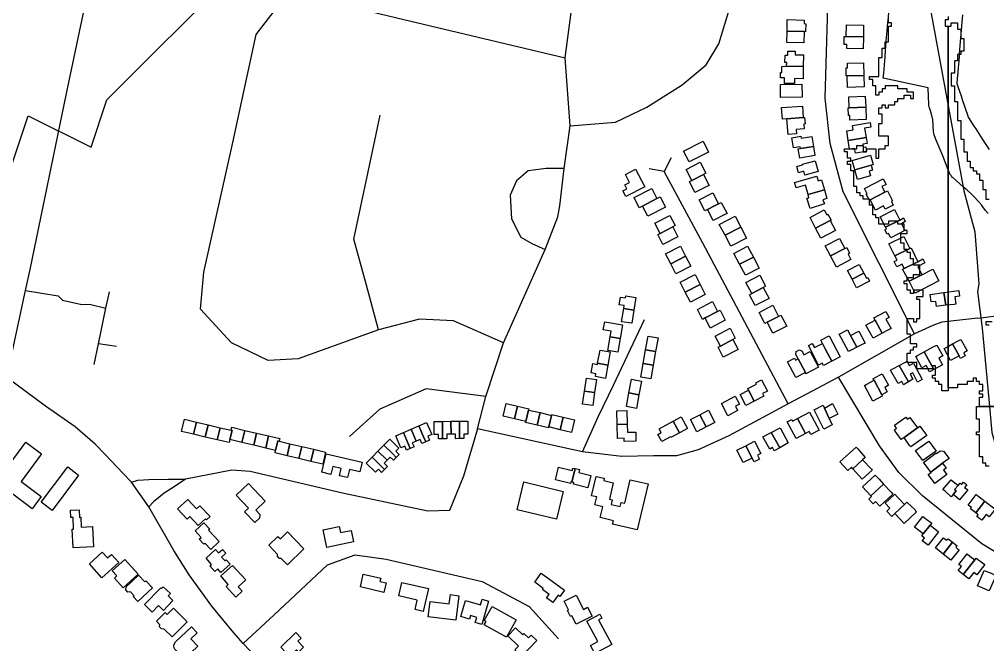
# Model space of a CAD drawing. Header units: metres. Extents: x 553506 to 563855, y 142925 to 150243.
# Drawn here: x 559409 to 560025, y 147849 to 148246 of the extents above; entities that cross this region are included whole.
import ezdxf

# ---------------------------------------------------------------- set-up
doc = ezdxf.new("R2010")
doc.units = ezdxf.units.M
for name, color, linetype in [('C-ANCIENT_WOODLAND', 94, 'Continuous'), ('C-BUILDINGS', 8, 'Continuous'), ('C-FLOOD_ZONE_3', 150, 'Continuous'), ('C-ROADS', 33, 'Continuous'), ('C-WATERWAYS', 5, 'Continuous'), ('E-132KV-UGC-ALT', 8, 'Continuous')]:
    doc.layers.add(name, color=color, linetype=linetype)

msp = doc.modelspace()

# ---------------------------------------------------------------- linework, layer by layer
at = {"layer": 'C-ANCIENT_WOODLAND'}
for points in [[(560025.353, 148122.7182), (560023.8029, 148124.6176), (560022.1045, 148127.0669), (560021.1068, 148128.3166), (560019.2022, 148130.366), (560016.2505, 148133.5651), (560014.552, 148135.3146), (560012.0043, 148137.6639), (560009.8028, 148139.5733), (560005.2021, 148143.6222), (560003.2068, 148145.5216), (560002.8522, 148145.7716), (560002.1019, 148146.5713), (560001.8051, 148146.9212), (560001.6072, 148147.2211), (560001.4011, 148147.3711), (560001.3022, 148147.571), (560001.1043, 148147.871), (560001.0053, 148148.0709), (560000.758, 148148.9706), (560000.0077, 148150.6702), (559996.553, 148159.4177), (559992.4057, 148169.5148), (559991.3586, 148172.214), (559991.0041, 148172.9138), (559990.8062, 148173.9735), (559990.7567, 148174.7733), (559990.1548, 148182.771), (559990.0559, 148183.2708), (559989.1572, 148186.7698), (559988.0029, 148190.5687), (559987.7555, 148191.5685), (559987.6071, 148192.3682), (559987.401, 148196.9669), (559987.2031, 148202.6653), (559958.6505, 148208.8235), (559959.005, 148211.9726), (559959.508, 148217.2211), (559959.8542, 148222.5196), (559960.2005, 148226.5185), (559960.8519, 148234.966), (559961.0086, 148236.6156), (559961.6517, 148244.3234), (559961.8083, 148245.3731), (559962.402, 148253.1208)], [(560009.1515, 148249.222), (560008.4012, 148242.164), (560008.4012, 148241.7141), (560007.8075, 148234.5162), (560007.2551, 148227.1183), (560006.7027, 148219.6204), (560006.4059, 148215.7215), (560006.0513, 148212.4725), (560005.705, 148208.5736), (560005.4577, 148205.4645), (560006.4059, 148203.0152), (560008.2033, 148197.6167), (560009.0031, 148195.2674), (560012.4083, 148184.9204), (560012.5567, 148184.4705), (560012.7051, 148184.0706), (560016.4071, 148178.3222), (560017.5037, 148176.5728), (560021.8076, 148169.9646), (560026.0044, 148163.5665)]]:
    msp.add_lwpolyline(points, dxfattribs=at)
at = {"layer": 'C-BUILDINGS'}
for points in [[(559908.3879, 148243.5549), (559909.4233, 148243.5315), (559909.2742, 148238.4404), (559908.491, 148238.4494), (559897.5338, 148238.7538), (559897.723, 148246.15), (559908.4496, 148245.8384), (559908.3879, 148243.5549)], [(559946.2034, 148242.5956), (559946.0702, 148235.2011), (559935.2426, 148235.387), (559935.3688, 148242.7812), (559946.2034, 148242.5956)], [(559908.2879, 148231.2754), (559897.3377, 148231.58), (559897.5338, 148238.7538), (559908.491, 148238.4494), (559908.2879, 148231.2754)], [(559946.0702, 148235.2011), (559945.9845, 148227.63), (559935.4728, 148227.7701), (559935.5003, 148230.253), (559933.857, 148230.2686), (559933.9226, 148235.3459), (559935.2426, 148235.387), (559946.0702, 148235.2011)], [(559896.2392, 148218.8131), (559896.3452, 148223.4909), (559898.0664, 148223.4444), (559898.1247, 148226.0617), (559902.665, 148225.9582), (559902.6086, 148223.7305), (559907.9531, 148223.6187), (559907.7859, 148216.1897), (559897.2711, 148216.43), (559897.3238, 148218.78), (559896.2392, 148218.8131)], [(559902.3394, 148208.5742), (559902.3023, 148205.5012), (559895.9454, 148205.5704), (559895.9917, 148209.0221), (559893.4181, 148209.0533), (559893.4637, 148212.5272), (559894.2613, 148212.5075), (559894.3105, 148216.3155), (559897.2711, 148216.43), (559907.7859, 148216.1897), (559907.7315, 148208.5084), (559902.3394, 148208.5742)], [(559935.0868, 148215.4706), (559936.0856, 148215.5017), (559936.0029, 148218.3818), (559946.2217, 148218.6667), (559946.4515, 148210.6157), (559935.8415, 148210.3186), (559935.2339, 148210.2997), (559935.0868, 148215.4706)], [(559946.671, 148203.3435), (559936.0544, 148203.0351), (559935.8415, 148210.3186), (559946.4515, 148210.6157), (559946.671, 148203.3435)], [(559907.0603, 148196.8344), (559893.3994, 148196.6316), (559893.2811, 148204.9198), (559906.9421, 148205.1225), (559907.0603, 148196.8344)], [(559936.7791, 148197.0475), (559947.2589, 148197.4852), (559947.5529, 148190.5158), (559937.0731, 148190.0782), (559936.7791, 148197.0475)], [(559894.576, 148182.8671), (559894.0761, 148190.1639), (559907.3305, 148191.0774), (559907.8373, 148183.7808), (559897.436, 148183.0674), (559894.576, 148182.8671)], [(559936.4644, 148190.0926), (559937.0731, 148190.0782), (559947.5529, 148190.5158), (559947.877, 148182.5791), (559937.5624, 148182.2245), (559937.4643, 148185.1486), (559936.6262, 148185.1225), (559936.4644, 148190.0926)], [(559908.6447, 148183.895), (559908.9827, 148179.7763), (559908.153, 148179.7059), (559908.4109, 148176.5865), (559903.3277, 148176.1611), (559903.5613, 148173.3747), (559898.2686, 148172.9428), (559897.436, 148183.0674), (559907.8373, 148183.7808), (559908.6447, 148183.895)], [(559939.6525, 148175.9455), (559939.1909, 148178.8694), (559950.3013, 148180.6067), (559950.7542, 148177.7382), (559946.8443, 148177.1267), (559947.7943, 148171.0904), (559936.4614, 148169.3128), (559935.5201, 148175.2937), (559939.6525, 148175.9455)], [(559901.7249, 148164.5471), (559900.6776, 148171.0144), (559906.3399, 148171.9253), (559906.547, 148170.6629), (559913.3498, 148171.7651), (559914.3626, 148165.5082), (559906.0012, 148164.1683), (559905.8289, 148165.2091), (559901.7249, 148164.5471)], [(559847.6986, 148161.8524), (559835.3318, 148155.5574), (559831.7886, 148162.4813), (559844.1624, 148168.7765), (559847.6986, 148161.8524)], [(559905.6147, 148157.9457), (559904.5837, 148163.8904), (559906.0012, 148164.1683), (559914.3626, 148165.5082), (559915.3151, 148159.6167), (559905.6147, 148157.9457)], [(559937.3364, 148163.6638), (559936.4614, 148169.3128), (559947.7943, 148171.0904), (559948.4313, 148167.2481), (559945.7595, 148166.8422), (559946.0495, 148164.9368), (559947.664, 148165.1763), (559948.1206, 148162.1854), (559940.9815, 148161.1061), (559940.5234, 148164.1414), (559937.3364, 148163.6638)], [(559938.8634, 148156.6104), (559950.6511, 148159.9492), (559952.3697, 148153.9258), (559951.0671, 148153.5513), (559940.5824, 148150.5758), (559938.8634, 148156.6104)], [(559845.8525, 148148.3944), (559844.374, 148147.6027), (559837.0379, 148143.8684), (559833.4241, 148150.8123), (559842.224, 148155.3601), (559845.8525, 148148.3944)], [(559907.3255, 148154.1925), (559915.4444, 148156.3597), (559917.2955, 148149.45), (559908.8713, 148147.2065), (559908.2228, 148149.6238), (559904.7908, 148148.7044), (559903.715, 148152.7222), (559907.4521, 148153.7179), (559907.3255, 148154.1925)], [(559951.9494, 148150.3622), (559949.8215, 148149.7728), (559950.6728, 148146.6829), (559942.3062, 148144.3856), (559940.5824, 148150.5758), (559951.0671, 148153.5513), (559951.9494, 148150.3622)], [(559801.1902, 148150.989), (559807.0613, 148139.7969), (559795.0775, 148133.5473), (559793.1377, 148137.2489), (559795.6279, 148138.5507), (559794.3718, 148140.9491), (559797.454, 148142.5475), (559794.7785, 148147.6508), (559801.1902, 148150.989)], [(559844.374, 148147.6027), (559847.9326, 148140.6348), (559846.4322, 148139.8758), (559839, 148136.0828), (559835.4344, 148143.0505), (559837.0379, 148143.8684), (559844.374, 148147.6027)], [(559903.3408, 148139.1431), (559902.3835, 148142.4968), (559916.465, 148146.4858), (559917.266, 148143.6614), (559919.4697, 148144.2866), (559921.2909, 148137.8879), (559910.9723, 148134.9622), (559909.3005, 148140.8312), (559903.3408, 148139.1431)], [(559947.9428, 148135.1229), (559948.4932, 148135.4072), (559946.8273, 148138.6164), (559958.7719, 148144.776), (559960.5645, 148141.3147), (559957.7918, 148139.8817), (559959.6291, 148136.3328), (559950.4436, 148131.5947), (559949.9138, 148131.3222), (559947.9428, 148135.1229)], [(559814.791, 148132.2353), (559805.6666, 148127.555), (559803.5333, 148126.4647), (559800.2369, 148132.8731), (559811.4946, 148138.6437), (559814.791, 148132.2353)], [(559854.0206, 148128.9931), (559851.764, 148127.821), (559846.9208, 148125.2996), (559845.2356, 148124.4124), (559841.5713, 148131.4104), (559850.3562, 148135.9911), (559854.0206, 148128.9931)], [(559920.3683, 148131.593), (559921.257, 148128.8715), (559912.2805, 148125.9542), (559910.1552, 148132.4659), (559911.3803, 148132.8602), (559910.9723, 148134.9622), (559921.2909, 148137.8879), (559922.9223, 148132.4182), (559920.3683, 148131.593)], [(559961.4214, 148137.1454), (559964.6088, 148130.8784), (559963.8656, 148130.499), (559965.0945, 148128.0776), (559959.9325, 148125.4682), (559958.8603, 148127.5718), (559953.7947, 148125.0099), (559950.4436, 148131.5947), (559959.6291, 148136.3328), (559961.4214, 148137.1454)], [(559816.932, 148133.3036), (559820.2211, 148126.9061), (559808.9633, 148121.1354), (559805.6666, 148127.555), (559814.791, 148132.2353), (559816.932, 148133.3036)], [(559854.0206, 148128.9931), (559855.7128, 148129.8805), (559859.3698, 148122.8934), (559857.9456, 148122.159), (559850.5779, 148118.3125), (559846.9208, 148125.2996), (559851.764, 148127.821), (559854.0206, 148128.9931)], [(559912.1547, 148120.3408), (559921.2291, 148125.0531), (559922.813, 148122.0083), (559923.5147, 148122.3751), (559925.4993, 148118.586), (559925.0659, 148118.361), (559915.7232, 148113.5068), (559912.1547, 148120.3408)], [(559965.8069, 148125.4063), (559969.2749, 148118.6583), (559960.1981, 148114.0237), (559956.7301, 148120.7718), (559965.8069, 148125.4063)], [(559826.3341, 148115.1316), (559824.8291, 148114.2945), (559816.8408, 148110.1727), (559813.5025, 148116.5798), (559822.9965, 148121.5165), (559826.3341, 148115.1316)], [(559868.192, 148114.1528), (559858.099, 148108.9191), (559854.4632, 148115.8958), (559864.4591, 148121.1041), (559868.192, 148114.1528)], [(559918.9472, 148107.1852), (559915.7232, 148113.5068), (559925.0659, 148118.361), (559928.352, 148112.0636), (559918.9472, 148107.1852)], [(559971.5141, 148119.9412), (559972.7399, 148117.6198), (559970.257, 148116.3071), (559972.4856, 148112.0914), (559963.5715, 148107.3952), (559962.1153, 148110.1546), (559961.2348, 148109.6931), (559959.8237, 148112.3537), (559960.7729, 148112.8507), (559960.1981, 148114.0237), (559969.2749, 148118.6583), (559971.5141, 148119.9412)], [(559824.8291, 148114.2945), (559828.1389, 148107.9087), (559818.6299, 148103.005), (559815.3201, 148109.3908), (559816.8408, 148110.1727), (559824.8291, 148114.2945)], [(559871.8278, 148107.1762), (559861.8319, 148101.9678), (559858.099, 148108.9191), (559868.192, 148114.1528), (559871.8278, 148107.1762)], [(559921.8471, 148102.2892), (559930.9009, 148106.9898), (559934.2615, 148100.55), (559925.2072, 148095.8606), (559921.8471, 148102.2892)], [(559971.7681, 148108.1958), (559975.5463, 148100.4669), (559966.0975, 148095.8764), (559962.3197, 148103.5942), (559971.7681, 148108.1958)], [(559833.0478, 148095.7406), (559823.5541, 148090.7928), (559820.2175, 148097.1444), (559829.7111, 148102.0922), (559833.0478, 148095.7406)], [(559876.2175, 148095.0698), (559867.3211, 148090.4745), (559863.6849, 148097.4622), (559872.4846, 148102.0212), (559876.2175, 148095.0698)], [(559936.3076, 148097.0299), (559938.1641, 148093.5372), (559928.8993, 148088.652), (559925.2072, 148095.8606), (559934.2615, 148100.55), (559935.4664, 148101.144), (559937.3599, 148097.5858), (559936.3076, 148097.0299)], [(559967.2649, 148088.9231), (559965.6744, 148092.1792), (559967.4996, 148093.0596), (559966.0975, 148095.8764), (559975.5463, 148100.4669), (559976.4474, 148100.9401), (559980.7638, 148092.0927), (559971.9898, 148087.8349), (559970.653, 148090.5757), (559967.2649, 148088.9231)], [(559836.2804, 148089.3636), (559826.7717, 148084.4487), (559823.5541, 148090.7928), (559833.0478, 148095.7406), (559836.2804, 148089.3636)], [(559879.8463, 148088.093), (559871.0537, 148083.5342), (559867.3211, 148090.4745), (559876.2175, 148095.0698), (559879.8463, 148088.093)], [(559980.7638, 148092.0927), (559983.9498, 148093.9505), (559985.2671, 148091.3871), (559980.6223, 148089.0053), (559983.2712, 148083.8678), (559975.1093, 148079.707), (559970.9651, 148087.291), (559971.9898, 148087.8349), (559980.7638, 148092.0927)], [(559943.4856, 148090.3528), (559946.3139, 148084.8425), (559938.8956, 148081.0499), (559936.067, 148086.5713), (559943.4856, 148090.3528)], [(559994.1544, 148079.8884), (559978.9872, 148072.1481), (559975.1093, 148079.707), (559983.2712, 148083.8678), (559990.2766, 148087.4473), (559994.1544, 148079.8884)], [(559842.3272, 148077.6984), (559832.765, 148072.7039), (559829.5471, 148079.0592), (559839.0408, 148084.0069), (559842.3272, 148077.6984)], [(559883.8769, 148076.5209), (559882.46, 148075.7756), (559875.0919, 148071.9401), (559871.4344, 148078.9383), (559880.2198, 148083.5079), (559883.8769, 148076.5209)], [(559938.8956, 148081.0499), (559946.3139, 148084.8425), (559948.0371, 148081.5906), (559948.8907, 148082.0179), (559950.0683, 148079.6727), (559941.6836, 148075.4827), (559938.8956, 148081.0499)], [(559845.5598, 148071.3213), (559836.0511, 148066.4064), (559832.765, 148072.7039), (559842.3272, 148077.6984), (559845.5598, 148071.3213)], [(559882.46, 148075.7756), (559886.1255, 148068.7442), (559877.3258, 148064.1852), (559873.6899, 148071.1619), (559875.0919, 148071.9401), (559882.46, 148075.7756)], [(560006.7581, 148073.8702), (560007.266, 148070.1352), (560004.2166, 148069.7286), (560004.8339, 148065.1734), (560003.7272, 148065.0165), (559998.4329, 148064.4064), (559997.3486, 148072.5086), (560006.7581, 148073.8702)], [(559800.0862, 148061.325), (559793.6927, 148062.3392), (559793.9915, 148064.1961), (559790.767, 148064.6968), (559791.5427, 148069.6515), (559794.7671, 148069.1508), (559794.9711, 148070.4594), (559801.3778, 148069.4678), (559800.0862, 148061.325)], [(559993.7337, 148063.7702), (559992.6609, 148063.6478), (559992.2235, 148066.9175), (559989.2156, 148066.5233), (559988.569, 148071.3447), (559997.3486, 148072.5086), (559998.4329, 148064.4064), (559993.7337, 148063.7702)], [(559798.7525, 148052.9583), (559792.3594, 148053.9614), (559793.6927, 148062.3392), (559800.0862, 148061.325), (559798.7525, 148052.9583)], [(559853.311, 148060.377), (559845.5151, 148056.3613), (559843.8019, 148055.4732), (559840.5843, 148061.8173), (559850.078, 148066.7651), (559853.311, 148060.377)], [(559855.0311, 148061.2653), (559858.2638, 148054.8882), (559848.7554, 148049.9622), (559845.5151, 148056.3613), (559853.311, 148060.377), (559855.0311, 148061.2653)], [(559892.1767, 148057.3908), (559884.869, 148053.6351), (559883.3623, 148052.8536), (559879.7261, 148059.8414), (559888.5258, 148064.4004), (559892.1767, 148057.3908)], [(559893.6768, 148058.161), (559897.3126, 148051.1844), (559888.5129, 148046.6254), (559884.869, 148053.6351), (559892.1767, 148057.3908), (559893.6768, 148058.161)], [(559953.8812, 148044.3424), (559952.2805, 148043.4356), (559947.7213, 148051.7746), (559953.5578, 148054.9504), (559958.1171, 148046.6113), (559953.8812, 148044.3424)], [(559962.0421, 148048.7592), (559958.1171, 148046.6113), (559953.5578, 148054.9504), (559952.6893, 148056.348), (559960.3679, 148060.5383), (559962.4434, 148056.7519), (559960.3949, 148055.6308), (559963.6484, 148049.7108), (559962.0421, 148048.7592)], [(559791.4054, 148043.2803), (559784.9802, 148044.416), (559785.6171, 148047.9863), (559780.6963, 148048.8571), (559781.6008, 148053.9383), (559792.9396, 148051.9426), (559791.4054, 148043.2803)], [(559864.6191, 148043.4218), (559863.1686, 148042.631), (559855.125, 148038.4851), (559851.8082, 148044.8706), (559861.3169, 148049.7856), (559864.6191, 148043.4218)], [(559937.9809, 148035.6667), (559936.6677, 148034.958), (559930.7863, 148046.0161), (559936.0682, 148048.8184), (559937.9325, 148045.3038), (559941.9566, 148037.7605), (559937.9809, 148035.6667)], [(559789.9005, 148034.5744), (559783.5325, 148035.6673), (559784.9802, 148044.416), (559791.4054, 148043.2803), (559789.9005, 148034.5744)], [(559813.9846, 148035.0344), (559807.6296, 148036.1611), (559809.1763, 148044.8684), (559815.545, 148043.7532), (559813.9846, 148035.0344)], [(559863.1686, 148042.631), (559866.4641, 148036.2559), (559856.955, 148031.3521), (559853.6525, 148037.727), (559855.125, 148038.4851), (559863.1686, 148042.631)], [(559924.3867, 148044.9821), (559931.2882, 148031.6964), (559925.9284, 148028.925), (559921.853, 148036.7672), (559919.0272, 148042.1997), (559924.3867, 148044.9821)], [(559947.1735, 148040.405), (559945.6395, 148039.6004), (559941.9566, 148037.7605), (559937.9325, 148045.3038), (559943.2517, 148048.0293), (559947.1735, 148040.405)], [(560008.1409, 148042.7271), (560012.1666, 148035.362), (560009.8775, 148034.1109), (560010.9079, 148032.2286), (560007.9175, 148030.5995), (560006.9757, 148032.3287), (560002.8541, 148039.8578), (560006.7589, 148041.9828), (560008.1409, 148042.7271)], [(559812.4858, 148026.362), (559806.1104, 148027.4658), (559807.6296, 148036.1611), (559813.9846, 148035.0344), (559812.4858, 148026.362)], [(559920.6384, 148026.1559), (559919.9173, 148027.5358), (559917.6397, 148026.363), (559911.1166, 148038.9483), (559913.5527, 148040.1928), (559914.9436, 148037.5092), (559920.0628, 148040.1506), (559921.853, 148036.7672), (559925.9284, 148028.925), (559920.6384, 148026.1559)], [(559992.7389, 148039.1531), (559996.5977, 148032.2058), (559994.0068, 148030.7672), (559996.2956, 148026.6425), (559990.8823, 148023.5689), (559984.7372, 148034.7857), (559990.505, 148037.926), (559992.7389, 148039.1531)], [(560001.5101, 148029.3648), (559997.4021, 148036.9054), (559998.7017, 148037.6026), (560002.8541, 148039.8578), (560006.9757, 148032.3287), (560001.5101, 148029.3648)], [(559783.526, 148026.4404), (559777.0662, 148027.5639), (559778.6652, 148035.9388), (559785.0276, 148034.8012), (559783.526, 148026.4404)], [(559903.0986, 148018.4866), (559897.7751, 148028.4714), (559902.2869, 148030.8601), (559902.9993, 148029.5355), (559904.5675, 148030.3635), (559909.1787, 148021.7032), (559903.0986, 148018.4866)], [(559904.5675, 148030.3635), (559903.1609, 148033.1022), (559903.4314, 148034.9693), (559905.3991, 148035.9877), (559907.0619, 148035.3495), (559908.2954, 148033.0061), (559912.196, 148035.0419), (559917.4728, 148024.9888), (559909.5821, 148020.8699), (559909.1787, 148021.7032), (559904.5675, 148030.3635)], [(559984.7372, 148034.7857), (559990.8823, 148023.5689), (559988.2286, 148022.1284), (559986.0125, 148026.1663), (559983.2623, 148024.6783), (559979.3407, 148031.8462), (559980.4751, 148032.4603), (559984.7372, 148034.7857)], [(559782.0428, 148017.9355), (559775.6535, 148019.0389), (559775.9795, 148020.9189), (559773.0344, 148021.4283), (559774.067, 148027.337), (559776.9416, 148026.8477), (559777.0662, 148027.5639), (559783.526, 148026.4404), (559782.0428, 148017.9355)], [(559810.96, 148017.6554), (559804.592, 148018.7484), (559806.1104, 148027.4658), (559812.4858, 148026.362), (559810.96, 148017.6554)], [(559971.5587, 148013.9183), (559970.433, 148015.9423), (559968.1446, 148014.669), (559963.4128, 148023.1584), (559964.7355, 148024.0121), (559968.9382, 148026.2243), (559974.8027, 148015.7111), (559971.5587, 148013.9183)], [(559978.0102, 148027.6533), (559983.5098, 148017.1844), (559980.5103, 148015.6218), (559977.4484, 148021.4475), (559975.8041, 148020.595), (559977.4691, 148017.4191), (559974.8027, 148015.7111), (559968.9382, 148026.2243), (559972.9495, 148028.297), (559973.9117, 148028.8279), (559975.2793, 148026.2215), (559978.0102, 148027.6533)], [(559775.1658, 148008.8732), (559768.7677, 148009.8094), (559770.0116, 148018.1399), (559776.4027, 148017.2035), (559775.1658, 148008.8732)], [(559957.9746, 148020.8855), (559962.1165, 148013.6019), (559959.6227, 148012.1887), (559961.1907, 148009.4327), (559957.9068, 148007.5719), (559952.9447, 148016.722), (559952.1969, 148017.6114), (559956.8405, 148020.2603), (559957.9746, 148020.8855)], [(559803.3542, 148007.5242), (559796.9977, 148008.6954), (559798.6021, 148017.3488), (559804.9586, 148016.1776), (559803.3542, 148007.5242)], [(559872.6261, 148011.4609), (559878.1162, 148014.3142), (559877.7225, 148015.0587), (559881.3961, 148016.9762), (559885.0913, 148009.8901), (559881.913, 148008.2329), (559882.7678, 148006.6012), (559876.7258, 148003.5082), (559873.1266, 148010.4303), (559872.6261, 148011.4609)], [(559958.1339, 148006.5662), (559952.152, 148003.3414), (559946.7156, 148013.356), (559947.8018, 148013.9463), (559952.9447, 148016.722), (559957.9068, 148007.5719), (559958.1339, 148006.5662)], [(559773.948, 148000.5991), (559767.5503, 148001.5242), (559768.7677, 148009.8094), (559775.1658, 148008.8732), (559773.948, 148000.5991)], [(559801.7369, 147998.837), (559795.3804, 148000.0082), (559796.9977, 148008.6954), (559803.3542, 148007.5242), (559801.7369, 147998.837)], [(559864.6933, 148000.1619), (559866.1191, 147997.4795), (559859.9014, 147994.1918), (559855.7866, 148001.9549), (559864.57, 148006.5912), (559867.266, 148001.5108), (559864.6933, 148000.1619)], [(559871.3796, 148000.7485), (559867.7737, 148007.6592), (559873.1266, 148010.4303), (559876.7258, 148003.5082), (559871.3796, 148000.7485)], [(559724.1914, 147992.2956), (559716.9449, 147993.9845), (559718.8342, 148002.0235), (559726.081, 148000.3234), (559724.1914, 147992.2956)], [(559733.1009, 147997.826), (559731.4074, 147990.4609), (559724.1914, 147992.2956), (559726.081, 148000.3234), (559733.2803, 147998.5773), (559733.1009, 147997.826)], [(559921.2856, 147999.0857), (559924.2738, 147992.4785), (559926.1714, 147988.3415), (559920.9823, 147985.698), (559914.7067, 147997.9681), (559920.4256, 148000.8842), (559921.2856, 147999.0857)], [(559929.8652, 147995.2236), (559924.2738, 147992.4785), (559921.2856, 147999.0857), (559926.3884, 148002.0271), (559929.8652, 147995.2236)], [(559738.6247, 147988.1366), (559731.2784, 147989.8893), (559731.4074, 147990.4609), (559733.1009, 147997.826), (559740.514, 147996.1756), (559738.6247, 147988.1366)], [(559745.9719, 147987.0296), (559745.8174, 147986.3792), (559738.6247, 147988.1366), (559740.514, 147996.1756), (559747.7307, 147994.3188), (559745.9719, 147987.0296)], [(559753.2683, 147985.3088), (559745.9719, 147987.0296), (559747.7307, 147994.3188), (559747.9108, 147995.0478), (559755.1576, 147993.3477), (559753.2683, 147985.3088)], [(559760.4677, 147983.5627), (559753.2683, 147985.3088), (559755.1576, 147993.3477), (559762.3573, 147991.5906), (559760.4677, 147983.5627)], [(559795.9551, 147988.7292), (559789.4798, 147988.55), (559789.2411, 147997.3464), (559795.7024, 147997.5251), (559795.9551, 147988.7292)], [(559829.1041, 147983.2163), (559825.0393, 147990.7249), (559830.2329, 147993.4465), (559834.2116, 147986.013), (559829.1041, 147983.2163)], [(559840.2102, 147983.9849), (559836.1115, 147991.6817), (559842.0058, 147994.8034), (559846.1045, 147987.1066), (559840.2102, 147983.9849)], [(559847.5428, 147997.7249), (559851.5731, 147989.9814), (559846.1045, 147987.1066), (559842.0058, 147994.8034), (559847.5428, 147997.7249)], [(559917.8793, 147984.9892), (559912.6668, 147982.2002), (559911.6127, 147984.1708), (559909.3536, 147982.8539), (559904.1123, 147992.4406), (559911.726, 147996.473), (559917.8793, 147984.9892)], [(559974.0684, 147991.9257), (559975.6483, 147993.0545), (559980.5356, 147986.5288), (559972.0215, 147980.4314), (559970.0107, 147978.9998), (559966.253, 147984.2697), (559965.6693, 147985.0529), (559967.2285, 147986.1699), (559965.8105, 147988.1514), (559973.0599, 147993.33), (559974.0684, 147991.9257)], [(559520.0834, 147982.4125), (559512.4696, 147984.224), (559514.2935, 147991.9046), (559521.9069, 147990.1043), (559520.0834, 147982.4125)], [(559527.6189, 147980.6432), (559520.0834, 147982.4125), (559521.9069, 147990.1043), (559529.4424, 147988.335), (559527.6189, 147980.6432)], [(559535.2323, 147978.8429), (559527.6189, 147980.6432), (559529.4424, 147988.335), (559537.0557, 147986.5347), (559535.2323, 147978.8429)], [(559550.8746, 147977.1696), (559543.2822, 147978.9705), (559544.7159, 147984.8026), (559544.0399, 147984.9597), (559544.5602, 147986.8902), (559552.698, 147984.8614), (559550.8746, 147977.1696)], [(559664.2533, 147979.1127), (559661.7218, 147978.01), (559658.487, 147985.5891), (559663.4197, 147987.7125), (559666.398, 147980.7375), (559667.7778, 147977.5082), (559665.3766, 147976.4875), (559664.2533, 147979.1127)], [(559663.4197, 147987.7125), (559668.3454, 147989.8356), (559671.5799, 147982.2676), (559669.0959, 147981.211), (559670.2196, 147978.5747), (559667.7778, 147977.5082), (559666.398, 147980.7375), (559663.4197, 147987.7125)], [(559675.9067, 147982.2908), (559673.2017, 147982.2735), (559673.1348, 147990.4965), (559678.4534, 147990.5505), (559678.54, 147979.4455), (559675.9327, 147979.4312), (559675.9067, 147982.2908)], [(559683.8202, 147990.6284), (559683.8874, 147982.3943), (559681.1827, 147982.3658), (559681.2087, 147979.5062), (559678.54, 147979.4455), (559678.4534, 147990.5505), (559683.8202, 147990.6284)], [(559686.6477, 147982.4356), (559683.8874, 147982.3943), (559683.8202, 147990.6284), (559689.1943, 147990.6953), (559689.2552, 147983.1177), (559689.2806, 147979.6014), (559686.6737, 147979.576), (559686.6477, 147982.4356)], [(559689.1943, 147990.6953), (559694.5611, 147990.7731), (559694.6284, 147982.539), (559691.9234, 147982.5217), (559691.9497, 147979.651), (559689.2806, 147979.6014), (559689.2552, 147983.1177), (559689.1943, 147990.6953)], [(559796.0926, 147983.636), (559801.2893, 147983.7865), (559801.4497, 147977.9594), (559794.0594, 147977.7517), (559794.0021, 147979.8201), (559789.7269, 147979.7094), (559789.4798, 147988.55), (559795.9551, 147988.7292), (559796.0926, 147983.636)], [(559823.6446, 147980.275), (559823.3923, 147980.7458), (559817.864, 147977.769), (559815.4089, 147982.3004), (559817.4857, 147983.4112), (559816.1283, 147985.9177), (559825.0393, 147990.7249), (559829.1041, 147983.2163), (559823.6446, 147980.275)], [(559903.4139, 147979.6194), (559897.6093, 147990.2347), (559900.5103, 147991.8165), (559901.074, 147990.7767), (559904.1123, 147992.4406), (559909.3536, 147982.8539), (559903.4139, 147979.6194)], [(559982.0809, 147987.6454), (559986.3709, 147981.6686), (559976.1603, 147974.3721), (559975.4924, 147975.1638), (559972.0215, 147980.4314), (559980.5356, 147986.5288), (559982.0809, 147987.6454)], [(559544.7159, 147984.8026), (559543.2822, 147978.9705), (559542.8034, 147977.0524), (559535.2323, 147978.8429), (559537.0557, 147986.5347), (559544.0399, 147984.9597), (559544.7159, 147984.8026)], [(559558.4101, 147975.4003), (559550.8746, 147977.1696), (559552.698, 147984.8614), (559560.2336, 147983.0921), (559558.4101, 147975.4003)], [(559566.0236, 147973.6001), (559558.4101, 147975.4003), (559560.2336, 147983.0921), (559567.847, 147981.2919), (559566.0236, 147973.6001)], [(559574.6046, 147978.007), (559573.7666, 147978.2036), (559572.3013, 147972.0366), (559566.0236, 147973.6001), (559567.847, 147981.2919), (559574.9523, 147979.6428), (559574.6046, 147978.007)], [(559654.3953, 147974.8551), (559651.9043, 147973.7982), (559648.6695, 147981.3773), (559653.5616, 147983.4549), (559657.9198, 147973.2506), (559655.5186, 147972.2299), (559654.3953, 147974.8551)], [(559658.487, 147985.5891), (559661.7218, 147978.01), (559659.2309, 147976.9531), (559660.3615, 147974.3171), (559657.9198, 147973.2506), (559653.5616, 147983.4549), (559658.487, 147985.5891)], [(559889.3825, 147971.7588), (559888.1909, 147973.8809), (559886.507, 147972.9492), (559882.1837, 147980.6724), (559887.3722, 147983.5608), (559892.8871, 147973.7155), (559889.3825, 147971.7588)], [(559887.3722, 147983.5608), (559893.0795, 147986.3985), (559898.1766, 147976.952), (559892.8871, 147973.7155), (559887.3722, 147983.5608)], [(559372.7972, 147980.4888), (559400.5799, 147959.7701), (559413.4659, 147977.299), (559423.395, 147970.0389), (559410.435, 147952.4186), (559423.3103, 147942.8124), (559417.4968, 147935.0525), (559399.8119, 147948.2491), (559374.4888, 147914.4852), (559364.9057, 147921.6338), (559390.2288, 147955.3976), (559366.9833, 147972.7401), (559372.7972, 147980.4888)], [(559581.38, 147976.4034), (559579.5566, 147968.7116), (559571.9432, 147970.5118), (559572.3013, 147972.0366), (559573.7666, 147978.2036), (559574.6046, 147978.007), (559581.38, 147976.4034)], [(559587.0922, 147966.9423), (559579.5566, 147968.7116), (559581.38, 147976.4034), (559588.9156, 147974.6341), (559587.0922, 147966.9423)], [(559594.7056, 147965.1421), (559587.0922, 147966.9423), (559588.9156, 147974.6341), (559596.5293, 147972.8228), (559594.7056, 147965.1421)], [(559645.1816, 147967.8573), (559643.2579, 147965.872), (559637.3736, 147971.6436), (559641.1272, 147975.4888), (559646.543, 147970.1701), (559649.0527, 147967.6994), (559647.2225, 147965.8506), (559645.1816, 147967.8573)], [(559641.1272, 147975.4888), (559644.8742, 147979.3227), (559650.7514, 147973.5509), (559648.8539, 147971.6221), (559650.9017, 147969.6156), (559649.0527, 147967.6994), (559646.543, 147970.1701), (559641.1272, 147975.4888)], [(559869.645, 147964.3885), (559865.6451, 147972.2776), (559871.2617, 147975.1125), (559875.2616, 147967.2234), (559869.645, 147964.3885)], [(559880.888, 147970.1922), (559878.7278, 147969.0676), (559880.0216, 147966.5813), (559876.6299, 147964.8174), (559875.2616, 147967.2234), (559871.2617, 147975.1125), (559876.8144, 147977.9788), (559880.888, 147970.1922)], [(559992.2908, 147971.6246), (559983.8992, 147965.6312), (559980.0797, 147970.8658), (559979.2807, 147972.0541), (559987.6719, 147978.0585), (559992.2908, 147971.6246)], [(559602.2768, 147963.3518), (559594.7056, 147965.1421), (559596.5293, 147972.8228), (559604.1002, 147971.0436), (559602.2768, 147963.3518)], [(559627.2503, 147964.6733), (559625.7668, 147958.4167), (559619.2872, 147959.9515), (559618.0695, 147954.8162), (559612.9141, 147956.0361), (559614.0275, 147960.7007), (559608.7313, 147961.9496), (559607.5192, 147956.859), (559601.7017, 147958.2364), (559604.5018, 147970.0432), (559627.2503, 147964.6733)], [(559637.3736, 147971.6436), (559643.2579, 147965.872), (559641.3603, 147963.9432), (559643.4081, 147961.9367), (559641.5591, 147960.0205), (559633.6336, 147967.81), (559637.3736, 147971.6436)], [(559942.5524, 147973.0582), (559947.3209, 147967.6529), (559945.6013, 147966.0745), (559939.3536, 147960.3817), (559938.4281, 147961.3657), (559936.1164, 147959.2681), (559931.0929, 147964.7768), (559941.4142, 147974.1358), (559942.5524, 147973.0582)], [(559984.3257, 147964.5093), (559992.4015, 147970.5373), (559992.6424, 147970.2109), (559994.9313, 147971.9183), (559997.0692, 147971.7401), (560000.5703, 147967.0744), (559996.4641, 147964.0081), (559988.9282, 147958.3753), (559985.5769, 147962.9455), (559984.3257, 147964.5093)], [(559637.688, 147960.1784), (559635.7905, 147958.2496), (559629.9059, 147964.0324), (559633.6336, 147967.81), (559641.5591, 147960.0205), (559639.7289, 147958.1717), (559637.688, 147960.1784)], [(559951.3018, 147960.1528), (559951.6303, 147959.4841), (559945.3753, 147953.8022), (559939.3536, 147960.3817), (559945.6013, 147966.0745), (559951.3018, 147960.1528)], [(559998.8076, 147960.82), (559997.1192, 147959.5877), (559999.1928, 147956.7585), (559991.5096, 147951.1433), (559990.6889, 147952.3532), (559987.3476, 147956.8235), (559989.1932, 147958.1721), (559988.9282, 147958.3753), (559996.4641, 147964.0081), (559998.8076, 147960.82)], [(559430.191, 147933.9885), (559423.2273, 147939.1815), (559440.078, 147961.6417), (559447.0413, 147956.4598), (559430.191, 147933.9885)], [(559760.0581, 147952.2303), (559759.7472, 147950.9852), (559750.2226, 147953.3156), (559752.2212, 147961.4358), (559760.9287, 147959.3026), (559761.3067, 147960.8614), (559762.8054, 147960.5519), (559760.7079, 147952.0167), (559760.0581, 147952.2303)], [(559770.8821, 147948.3598), (559761.7384, 147950.5796), (559762.0045, 147951.6898), (559760.7079, 147952.0167), (559762.8054, 147960.5519), (559765.4611, 147959.9111), (559765.0331, 147958.1615), (559772.8174, 147956.2667), (559770.8821, 147948.3598)], [(559945.5807, 147949.0005), (559953.5862, 147956.3952), (559956.192, 147953.7607), (559958.9029, 147950.6731), (559950.8975, 147943.2783), (559945.5807, 147949.0005)], [(559559.6907, 147934.1814), (559562.3432, 147931.3923), (559562.1409, 147929.1266), (559559.0577, 147926.2038), (559552.6252, 147932.9714), (559555.1586, 147935.3651), (559547.2589, 147943.6786), (559555.0424, 147951.0324), (559565.6811, 147939.8435), (559559.6907, 147934.1814)], [(559730.1203, 147952.0448), (559755.076, 147946.0762), (559750.8353, 147928.448), (559725.8799, 147934.4055), (559730.1203, 147952.0448)], [(559802.2965, 147921.5345), (559786.6272, 147925.1874), (559787.1457, 147927.3961), (559778.7301, 147929.3603), (559780.3473, 147936.2555), (559775.3258, 147937.4349), (559776.5234, 147942.5363), (559773.2839, 147943.2925), (559776.1735, 147955.5809), (559781.3144, 147954.3829), (559780.9808, 147952.9702), (559787.0726, 147951.5459), (559784.6029, 147941.0402), (559786.3213, 147940.6374), (559785.6426, 147937.7336), (559791.4173, 147936.3885), (559792.0467, 147939.0792), (559794.3214, 147938.549), (559797.8407, 147953.517), (559809.1858, 147950.876), (559802.2965, 147921.5345)], [(559963.7628, 147945.482), (559964.8716, 147944.2255), (559956.6366, 147936.5676), (559953.7728, 147939.6281), (559952.2781, 147938.2349), (559949.4938, 147941.2089), (559951.2879, 147942.8675), (559950.8975, 147943.2783), (559958.9029, 147950.6731), (559963.7628, 147945.482)], [(560003.2064, 147944.1731), (560001.9939, 147942.6995), (559998.0056, 147946.1703), (559996.6732, 147947.1972), (560002.0078, 147953.4738), (560006.3445, 147949.8136), (560004.1326, 147947.207), (560005.0945, 147946.4022), (560003.2064, 147944.1731)], [(560007.5312, 147951.2195), (560008.4432, 147950.4466), (560009.7514, 147951.9899), (560011.8334, 147950.2406), (560010.4783, 147948.629), (560012.4601, 147946.9545), (560007.2272, 147940.7812), (560005.5415, 147942.1534), (560003.2064, 147944.1731), (560005.0945, 147946.4022), (560004.1326, 147947.207), (560006.3445, 147949.8136), (560007.5312, 147951.2195)], [(559962.9646, 147935.4179), (559959.9422, 147938.6294), (559966.0834, 147944.3745), (559967.9913, 147942.1523), (559972.2947, 147937.7676), (559966.1221, 147931.9101), (559964.1764, 147930.18), (559960.9875, 147933.5755), (559962.9646, 147935.4179)], [(560014.1885, 147935.0102), (560014.7663, 147935.7628), (560012.7032, 147937.3569), (560017.9125, 147944.0636), (560023.3638, 147939.8594), (560017.5251, 147932.4875), (560015.1271, 147934.2826), (560014.1885, 147935.0102)], [(559524.2073, 147936.9746), (559530.6082, 147930.0948), (559528.3452, 147927.9989), (559527.7162, 147928.6694), (559523.0337, 147924.3391), (559517.7034, 147930.0613), (559515.991, 147928.4722), (559510.0173, 147934.8755), (559516.4458, 147940.8405), (559521.9785, 147934.902), (559524.2073, 147936.9746)], [(559978.9238, 147934.3568), (559979.6467, 147932.9213), (559972.0412, 147925.7059), (559966.1221, 147931.9101), (559972.2947, 147937.7676), (559973.7276, 147939.1255), (559978.9238, 147934.3568)], [(560026.0644, 147929.9265), (560024.2299, 147931.3608), (560021.358, 147927.7208), (560020.2044, 147928.6198), (560018.2694, 147930.14), (560019.1169, 147931.2126), (560017.5251, 147932.4875), (560023.3638, 147939.8594), (560029.884, 147934.7869), (560026.0644, 147929.9265)], [(559448.4488, 147929.5914), (559448.7612, 147923.3572), (559455.8393, 147923.7105), (559456.4839, 147910.8309), (559443.6256, 147910.198), (559443.0331, 147922.0775), (559443.8775, 147922.126), (559443.51, 147929.4603), (559442.03, 147929.3921), (559441.8019, 147934.0373), (559447.4489, 147934.3239), (559447.6878, 147929.5566), (559448.4488, 147929.5914)], [(559529.6753, 147921.4179), (559536.4878, 147914.1168), (559531.0791, 147909.085), (559527.3549, 147913.0651), (559526.6486, 147912.3977), (559523.6621, 147915.5882), (559524.9735, 147916.8087), (559521.1404, 147920.919), (559526.7329, 147926.1124), (559530.4501, 147922.132), (559529.6753, 147921.4179)], [(559978.5906, 147923.2832), (559983.9826, 147930.1848), (559985.6526, 147928.8679), (559989.5279, 147925.8833), (559988.4858, 147924.5486), (559984.1432, 147918.9708), (559978.5906, 147923.2832)], [(559579.7966, 147899.335), (559575.7819, 147903.4396), (559574.7936, 147903.2976), (559573.4475, 147904.7694), (559573.6043, 147906.0209), (559567.9796, 147911.7672), (559573.795, 147917.435), (559575.3838, 147915.8037), (559579.944, 147920.2416), (559590.3491, 147909.6019), (559579.7966, 147899.335)], [(559613.4937, 147919.8372), (559620.273, 147921.2611), (559621.8141, 147913.9632), (559604.8452, 147910.3974), (559602.4603, 147921.6758), (559612.6569, 147923.818), (559613.4937, 147919.8372)], [(559988.4858, 147924.5486), (559992.6415, 147921.3168), (559993.9089, 147920.3546), (559987.2749, 147911.8005), (559983.5715, 147914.6568), (559984.9157, 147916.3904), (559983.1605, 147917.7493), (559984.1432, 147918.9708), (559988.4858, 147924.5486)], [(559991.8696, 147910.1851), (559997.095, 147916.6029), (559998.0701, 147915.5982), (559999.1019, 147915.0182), (559999.8977, 147915.9556), (560002.8411, 147913.71), (559996.881, 147906.1897), (559991.8696, 147910.1851)], [(560006.968, 147908.9303), (560001.7479, 147902.3456), (559996.881, 147906.1897), (560002.8411, 147913.71), (560005.6937, 147911.4616), (560004.9538, 147910.5259), (560005.9481, 147909.5774), (560006.968, 147908.9303)], [(559461.8412, 147891.1748), (559453.8682, 147900.0538), (559462.0583, 147907.3756), (559465.324, 147903.7485), (559467.8682, 147906.0201), (559472.5823, 147900.7796), (559461.8412, 147891.1748)], [(559538.439, 147909.1467), (559540.5967, 147906.754), (559537.8967, 147904.3217), (559540.134, 147901.8424), (559540.9025, 147902.5341), (559543.3783, 147899.8062), (559537.5155, 147894.5377), (559535.5532, 147896.7139), (559533.7646, 147895.1002), (559530.5425, 147898.673), (559531.5832, 147899.6068), (559528.0501, 147903.515), (559534.1644, 147909.0139), (559536.0177, 147906.9679), (559538.439, 147909.1467)], [(559475.3815, 147884.7058), (559469.779, 147890.8648), (559471.3769, 147892.3168), (559468.4599, 147895.5207), (559476.3888, 147902.7008), (559484.9086, 147893.3268), (559475.3815, 147884.7058)], [(560006.3326, 147895.6658), (560008.4506, 147898.3696), (560006.7883, 147899.6645), (560011.9934, 147906.2821), (560013.7755, 147904.9575), (560016.8589, 147902.4825), (560009.5357, 147893.1612), (560006.3326, 147895.6658)], [(560017.7955, 147903.6136), (560021.8834, 147900.5355), (560023.2228, 147899.5087), (560018.1686, 147892.9849), (560016.2199, 147894.4935), (560013.0944, 147890.4673), (560009.5357, 147893.1612), (560016.8589, 147902.4825), (560017.7955, 147903.6136)], [(559548.5101, 147885.3966), (559551.0728, 147882.5713), (559546.9105, 147878.8247), (559540.7857, 147885.5907), (559542.2344, 147886.8934), (559537.3837, 147892.252), (559544.9055, 147899.0301), (559553.3253, 147889.731), (559548.5101, 147885.3966)], [(560030.2423, 147892.5486), (560029.3827, 147890.5184), (560026.0631, 147882.8466), (560018.6798, 147886.0001), (560022.9282, 147895.7265), (560027.2476, 147893.969), (560030.2423, 147892.5486)], [(559489.7718, 147889.1372), (559493.9861, 147884.6825), (559484.7481, 147875.9814), (559481.7487, 147879.1382), (559482.3803, 147879.7366), (559480.0745, 147882.1692), (559478.4198, 147881.873), (559477.0451, 147883.3662), (559477.1719, 147885.3624), (559485.0446, 147892.7746), (559489.0924, 147888.5039), (559489.7718, 147889.1372)], [(559638.6902, 147888.7998), (559642.648, 147887.8766), (559641.2149, 147881.7996), (559626.1931, 147885.3173), (559628.0892, 147893.3675), (559639.1529, 147890.7842), (559638.6902, 147888.7998)], [(559753.1225, 147879.1912), (559751.9849, 147880.0239), (559748.6446, 147875.4792), (559744.6741, 147878.383), (559746.1966, 147880.456), (559741.9402, 147883.5625), (559742.5369, 147884.3824), (559737.0713, 147888.375), (559741.21, 147894.0019), (559756.0331, 147883.1661), (559753.1225, 147879.1912)], [(559504.0381, 147879.5521), (559506.9996, 147876.7169), (559500.9247, 147870.3957), (559497.7977, 147873.3816), (559493.9101, 147869.3431), (559489.0107, 147874.0214), (559499.3184, 147884.7479), (559499.8009, 147884.2955), (559500.8643, 147885.397), (559505.4467, 147881.0205), (559504.0381, 147879.5521)], [(559666.172, 147869.7203), (559661.0677, 147870.8639), (559662.4257, 147876.8829), (559650.6255, 147879.5434), (559652.5745, 147888.1407), (559669.4789, 147884.3366), (559666.172, 147869.7203)], [(559686.8434, 147864.1636), (559669.403, 147866.3148), (559670.6228, 147876.1026), (559682.7363, 147874.6094), (559683.4512, 147880.3969), (559688.7781, 147879.7389), (559686.8434, 147864.1636)], [(559703.6405, 147877.5299), (559707.7816, 147876.3342), (559703.4346, 147861.4407), (559699.2439, 147862.6571), (559700.1914, 147865.9142), (559696.17, 147867.0803), (559695.532, 147864.8901), (559690.1561, 147866.4481), (559693.132, 147876.6466), (559702.5787, 147873.9019), (559703.6405, 147877.5299)], [(559770.7368, 147872.3488), (559773.575, 147866.7385), (559763.456, 147861.649), (559760.7811, 147866.9527), (559759.8311, 147866.478), (559757.8717, 147870.357), (559758.5807, 147870.713), (559755.7865, 147876.2578), (559763.4413, 147880.102), (559768.0452, 147870.9962), (559770.7368, 147872.3488)], [(559501.4747, 147858.5371), (559499.7384, 147858.6168), (559498.5462, 147859.8597), (559498.7339, 147861.2456), (559496.5269, 147863.4253), (559502.0106, 147868.9714), (559503.3233, 147867.6766), (559507.3768, 147871.7758), (559516.0887, 147863.1981), (559506.5375, 147853.5523), (559501.4747, 147858.5371)], [(559719.067, 147853.3567), (559705.0089, 147861.178), (559706.1749, 147863.251), (559704.9936, 147863.9155), (559710.0078, 147872.8641), (559725.2472, 147864.3784), (559719.067, 147853.3567)], [(559779.8167, 147865.4413), (559777.6923, 147864.2845), (559786.146, 147848.7429), (559775.3238, 147842.8858), (559772.5503, 147847.9861), (559777.2119, 147850.5129), (559770.167, 147863.4716), (559778.4523, 147867.9476), (559779.8167, 147865.4413)], [(559518.4328, 147852.3302), (559522.8722, 147847.6043), (559514.0943, 147839.396), (559507.9485, 147845.9388), (559507.6138, 147847.7092), (559507.7648, 147848.927), (559508.6677, 147850.4687), (559518.7913, 147859.9208), (559522.4208, 147856.0602), (559518.4328, 147852.3302)], [(559729.4378, 147854.8479), (559730.1962, 147855.6394), (559733.1009, 147852.836), (559734.8962, 147854.6837), (559738.4925, 147851.2229), (559728.7858, 147841.1934), (559724.4399, 147845.3767), (559726.7025, 147847.7064), (559719.9784, 147854.1753), (559724.8758, 147859.2359), (559729.4378, 147854.8479)], [(559586.41, 147850.7468), (559590.0781, 147846.9987), (559586.8889, 147843.8833), (559585.5745, 147845.2338), (559582.0933, 147841.8423), (559579.5735, 147844.4129), (559578.7658, 147843.631), (559575.5526, 147846.9146), (559585.1347, 147856.2387), (559588.5067, 147852.7931), (559586.41, 147850.7468)]]:
    msp.add_lwpolyline(points, close=True, dxfattribs=at)
at = {"layer": 'C-FLOOD_ZONE_3'}
for points in [[(560000, 148248), (560000, 148246), (559998, 148246), (559998, 148242), (560000, 148242), (560000, 148012), (560000, 148010), (559996, 148010), (559996, 148014), (559994, 148014), (559994, 148016), (559992, 148016), (559992, 148018), (559990, 148018), (559990, 148020), (559992, 148020), (559992, 148026), (559990, 148026), (559990, 148024), (559980, 148024), (559980, 148028), (559974, 148028), (559974, 148034), (559976, 148034), (559976, 148036), (559976, 148036), (559978, 148036), (559978, 148038), (559980, 148038), (559980, 148040), (559976, 148040), (559976, 148046), (559974, 148046), (559974, 148056), (559978, 148056), (559978, 148054), (559980, 148054), (559980, 148056), (559982, 148056), (559982, 148068), (559980, 148068), (559980, 148070), (559984, 148070), (559984, 148074), (559982, 148074), (559978, 148074), (559978, 148072), (559976, 148072), (559976, 148074), (559974, 148074), (559974, 148078), (559972, 148078), (559972, 148080), (559974, 148080), (559974, 148082), (559978, 148082), (559978, 148084), (559982, 148084), (559982, 148088), (559982, 148090), (559978, 148090), (559978, 148094), (559976, 148094), (559976, 148098), (559974, 148098), (559974, 148100), (559972, 148100), (559972, 148104), (559970, 148104), (559970, 148110), (559974, 148110), (559974, 148112), (559972, 148112), (559972, 148116), (559968, 148116), (559968, 148118), (559962, 148118), (559962, 148116), (559956, 148116), (559956, 148120), (559954, 148120), (559954, 148122), (559952, 148122), (559952, 148128), (559950, 148128), (559950, 148132), (559946, 148132), (559946, 148134), (559944, 148134), (559944, 148136), (559942, 148136), (559942, 148140), (559940, 148140), (559940, 148150), (559938, 148150), (559938, 148154), (559936, 148154), (559936, 148156), (559938, 148156), (559938, 148158), (559936, 148158), (559936, 148162), (559934, 148162), (559934, 148164), (559942, 148164), (559942, 148166), (559946, 148166), (559946, 148162), (559948, 148162), (559948, 148164), (559954, 148164), (559954, 148158), (559956, 148158), (559956, 148164), (559960, 148164), (559960, 148166), (559962, 148166), (559962, 148172), (559956, 148172), (559956, 148180), (559958, 148180), (559958, 148186), (559956, 148186), (559956, 148190), (559958, 148190), (559958, 148192), (559960, 148192), (559960, 148190), (559962, 148190), (559962, 148192), (559966, 148192), (559966, 148194), (559968, 148194), (559968, 148196), (559972, 148196), (559972, 148198), (559976, 148198), (559976, 148196), (559978, 148196), (559978, 148200), (559974, 148200), (559974, 148202), (559968, 148202), (559968, 148204), (559960, 148204), (559960, 148202), (559958, 148202), (559958, 148200), (559956, 148200), (559956, 148198), (559954, 148198), (559954, 148204), (559952, 148204), (559952, 148208), (559950, 148208), (559950, 148210), (559956, 148210), (559956, 148222), (559958, 148222), (559958, 148228), (559960, 148228), (559960, 148232), (559962, 148232), (559962, 148242), (559964, 148242), (559964, 148244), (559962, 148244), (559962, 148248)], [(560220, 148000), (560020, 148000), (560020, 148004), (560020, 148006), (560022, 148006), (560022, 148008), (560020, 148008), (560020, 148010), (560022, 148010), (560022, 148014), (560020, 148014), (560020, 148016), (560018, 148016), (560018, 148018), (560016, 148018), (560016, 148016), (560014, 148016), (560012, 148016), (560012, 148014), (560006, 148014), (560006, 148012), (560004, 148012), (560002, 148012), (560000, 148012), (560000, 148242), (560002, 148242), (560002, 148244), (560006, 148244), (560006, 148242), (560006, 148240), (560008, 148240), (560008, 148234), (560010, 148234), (560010, 148226), (560008, 148226), (560008, 148224), (560006, 148224), (560006, 148222), (560006, 148220), (560004, 148220), (560004, 148216), (560004, 148212), (560002, 148212), (560002, 148210), (560002, 148206), (560002, 148204), (560004, 148204), (560004, 148196), (560004, 148196), (560004, 148194), (560006, 148194), (560006, 148188), (560006, 148182), (560008, 148182), (560008, 148180), (560008, 148176), (560008, 148170), (560010, 148170), (560010, 148166), (560010, 148162), (560012, 148162), (560012, 148158), (560012, 148156), (560014, 148156), (560014, 148154), (560014, 148152), (560016, 148152), (560016, 148150), (560018, 148150), (560018, 148148), (560020, 148148), (560020, 148144), (560022, 148144), (560022, 148140), (560022, 148138), (560024, 148138), (560024, 148134), (560024, 148132), (560026, 148132)], [(560028, 148054), (560024, 148054), (560024, 148052), (560026, 148052)], [(560026, 147962), (560024, 147962), (560024, 147964), (560022, 147964), (560022, 147968), (560020, 147968), (560020, 147976), (560020, 147982), (560018, 147982), (560018, 147984), (560020, 147984), (560020, 147992), (560018, 147992), (560018, 147996), (560018, 148000), (560020, 148000), (560220, 148000)]]:
    msp.add_lwpolyline(points, dxfattribs=at)
at = {"layer": 'C-ROADS'}
for points in [[(559401.3807, 148018.4385), (559413.2471, 148073.7664), (559416.1382, 148087.1565), (559439.3395, 148199.1315), (559463.9856, 148315.8707), (559472.9318, 148358.2531), (559484.8859, 148414.2963), (559502.6345, 148499.157), (559515.8481, 148562.3403)], [(559700.7813, 147985.8913), (559706.0633, 148006.4567), (559717.1552, 148040.5032), (559743.6938, 148099.8277), (559751.8639, 148120.5832), (559752.9476, 148127.7735), (559755.9103, 148151.4167), (559759.6329, 148178.5004), (559756.5151, 148221.866), (559761.1598, 148257.0587), (559762.6198, 148265.4071), (559759.9742, 148318.3146), (559758.8828, 148329.5776), (559757.5103, 148335.0442), (559754.8455, 148339.3576), (559742.6653, 148353.815)], [(559759.6329, 148178.5004), (559788.4532, 148180.8551), (559808.3763, 148190.3234), (559830.8371, 148204.7345), (559846.1616, 148217.2986), (559854.1614, 148230.7033), (559871.806, 148288.6499)], [(559978.6163, 148046.3483), (559933.1685, 148136.5437), (559925.0425, 148167.3767), (559921.8434, 148196.2485), (559924.0622, 148276.5314)], [(559717.1552, 148040.5032), (559685.5189, 148054.4892), (559663.8816, 148055.6084), (559637.6877, 148048.8062), (559586.6562, 148030.4697), (559567.4888, 148029.2731), (559544.3414, 148040.5186), (559534.3649, 148051.3275), (559524.468, 148062.0499), (559526.74, 148085.4599), (559545.176, 148168.027), (559559.8416, 148236.698), (559571.3872, 148251.4256), (559601.7523, 148258.947), (559653.7546, 148246.2058), (559756.5151, 148221.866)], [(559637.6877, 148048.8062), (559630.2025, 148077.3), (559622.098, 148106.3755), (559635.4584, 148169.33), (559638.849, 148185.2956)], [(559823.9452, 148158.197), (559819.4195, 148149.5195), (559809.89, 148151.115)], [(559755.9103, 148151.4167), (559744.2632, 148151.4217), (559732.9928, 148149.8802), (559725.449, 148143.602), (559721.4122, 148134.4834), (559722.3005, 148119.4077), (559728.2639, 148107.7175), (559735.2745, 148103.7173), (559743.6938, 148099.8277)], [(559898.2445, 148001.7184), (559870.6906, 148053.6501), (559844.0674, 148103.997), (559819.4195, 148149.5195)], [(560024.1364, 148056.8708), (560030.3254, 148057.7092), (560070.465, 148067.0183), (560097.7374, 148075.3143), (560117.3942, 148079.422), (560131.719, 148079.8686), (560148.5922, 148079.0814), (560198.0397, 148072.1536), (560242.1501, 148065.5496)], [(559480.5984, 147951.9813), (559475.4479, 147957.5422), (559463.8746, 147969.5704), (559457.5463, 147976.1409), (559444.7888, 147987.1308), (559426.051, 148000.2389), (559401.3807, 148018.4385), (559370.4768, 148039.4944), (559361.5221, 148045.7721), (559352.7737, 148051.4885), (559347.6789, 148054.8141), (559342.7622, 148058.0339), (559312.1928, 148078.0098)], [(559413.2471, 148073.7664), (559433.9363, 148070.5243), (559436.6972, 148067.6161), (559449.1439, 148064.8305), (559453.9788, 148065.1476), (559464.2427, 148062.6392)], [(559457.0018, 148026.7764), (559459.6746, 148039.9927), (559464.2427, 148062.6392), (559466.7579, 148073.0459)], [(560018.7912, 148056.3258), (559996.0678, 148053.7035), (559990.154, 148051.6606), (559978.6163, 148046.3483), (559930.3485, 148018.7674), (559913.4974, 148009.8618), (559898.2445, 148001.7184), (559860.4995, 147981.4888), (559841.0213, 147972.524), (559827.1887, 147968.6098), (559812.7016, 147968.6487), (559792.475, 147968.2308), (559767.3852, 147971.3235), (559700.7813, 147985.8913)], [(559767.3852, 147971.3235), (559777.3777, 147993.5047), (559787.1994, 148013.5326), (559806.8117, 148055.4796)], [(560018.7912, 148056.3258), (560024.1364, 148056.8708)], [(559471.1746, 148038.2017), (559459.6746, 148039.9927)], [(560239.4545, 147901.4312), (560224.5385, 147902.2124), (560195.9057, 147904.7807), (560174.4205, 147905.7022), (560163.0183, 147904.5564), (560156.0818, 147901.9026), (560144.2007, 147893.9192), (560133.5064, 147889.8015), (560121.242, 147887.1598), (560104.221, 147888.1874), (560057.7031, 147895.9531), (560041.9607, 147900.1482), (560021.4667, 147912.7878), (559983.7035, 147943.1871), (559968.7264, 147958.0577), (559956.44, 147974.9821), (559930.3485, 148018.7674)], [(559706.0633, 148006.4567), (559668.1126, 148011.2647), (559638.5071, 147998.3796), (559619.2477, 147981.0193)], [(559700.7813, 147985.8913), (559691.8137, 147955.6951), (559682.8933, 147933.8701), (559669.1059, 147933.4415), (559614.7417, 147944.9184), (559556.1129, 147958.6563), (559544.4056, 147959.4613), (559515.0768, 147953.8534)], [(559480.5984, 147951.9813), (559484.6128, 147953.2857), (559491.7282, 147953.5624), (559504.0509, 147953.8783), (559515.0768, 147953.8534)], [(559491.6749, 147936.1423), (559480.5984, 147951.9813)], [(559515.0768, 147953.8534), (559508.4139, 147949.3614), (559501.4646, 147944.8606), (559494.6162, 147939.3612), (559491.6749, 147936.1423)], [(559551.777, 147849.3258), (559545.7387, 147856.0053), (559531.7462, 147872.9779), (559517.3395, 147892.9316), (559507.5213, 147908.5425), (559491.6749, 147936.1423)], [(559551.777, 147849.3258), (559571.3106, 147867.5624), (559605.3563, 147899.3501), (559622.8636, 147905.615)], [(559622.8636, 147905.615), (559642.5216, 147902.9649), (559703.7204, 147888.6734), (559733.4713, 147872.848), (559752.1124, 147852.3254)], [(559916.1548, 147463.9412), (559906.7384, 147474.6668), (559815.7571, 147570.2575), (559750.2905, 147639.8089), (559713.1909, 147678.9902), (559687.374, 147706.1014), (559657.5238, 147737.9177), (559623.658, 147773.6496), (559576.5993, 147823.1291), (559551.777, 147849.3258)]]:
    msp.add_lwpolyline(points, dxfattribs=at)
at = {"layer": 'C-WATERWAYS'}
msp.add_lwpolyline([(560069.4347, 148570.3741), (560046.0839, 148500.2618), (560041.0478, 148493.6271), (560034.7926, 148489.7704), (560032.1458, 148468.1514), (560019.2414, 148454.2374), (560014.5198, 148434.5905), (560023.8687, 148425.989), (560011.3913, 148397.0183), (560002.0561, 148390.1496), (559994.8623, 148367.4985), (559999.2158, 148343.7714), (559990.7865, 148323.9756), (559985.8057, 148268.6602), (560009.9776, 148137.2557), (560017.051, 148111.0535), (560019.5463, 148078.0863), (560018.7349, 148073.1638), (560021.5997, 148049.8801), (560025.9453, 148004.6496), (560027.8224, 147983.4498), (560033.8085, 147962.7564)], dxfattribs=at)
at = {"layer": 'E-132KV-UGC-ALT'}
msp.add_lwpolyline([(559405, 148155), (559415, 148185), (559455, 148165), (559465, 148195), (559545, 148275), (559665, 148285), (559695, 148315), (559715, 148345), (559695, 148365), (559695, 148405), (559715, 148455), (559705, 148465), (559705, 148515), (559675, 148545), (559675, 148595)], dxfattribs=at)

doc.saveas('drawing.dxf')
